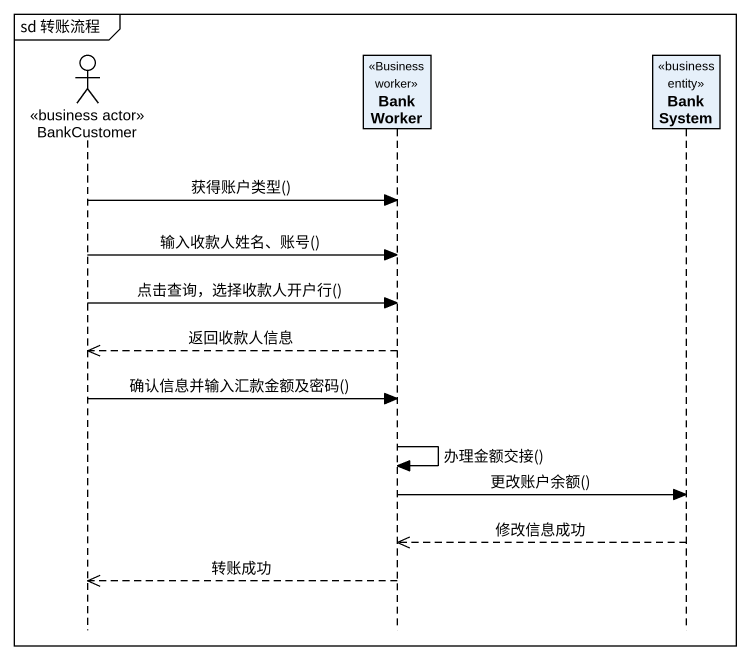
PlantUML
@startuml
mainframe sd 转账流程
hide footbox
actor BankCustomer <<business actor>>
participant BankWorker <<Business worker>>
participant BankSystem <<business entity>>

BankCustomer -> BankWorker : 获得账户类型()
BankCustomer -> BankWorker : 输入收款人姓名、账号()
BankCustomer -> BankWorker : 点击查询，选择收款人开户行()
BankWorker -->> BankCustomer : 返回收款人信息
BankCustomer -> BankWorker : 确认信息并输入汇款金额及密码()
BankWorker -> BankWorker : 办理金额交接()
BankWorker -> BankSystem : 更改账户余额()
BankSystem -->> BankWorker : 修改信息成功
BankWorker -->> BankCustomer : 转账成功
@enduml
